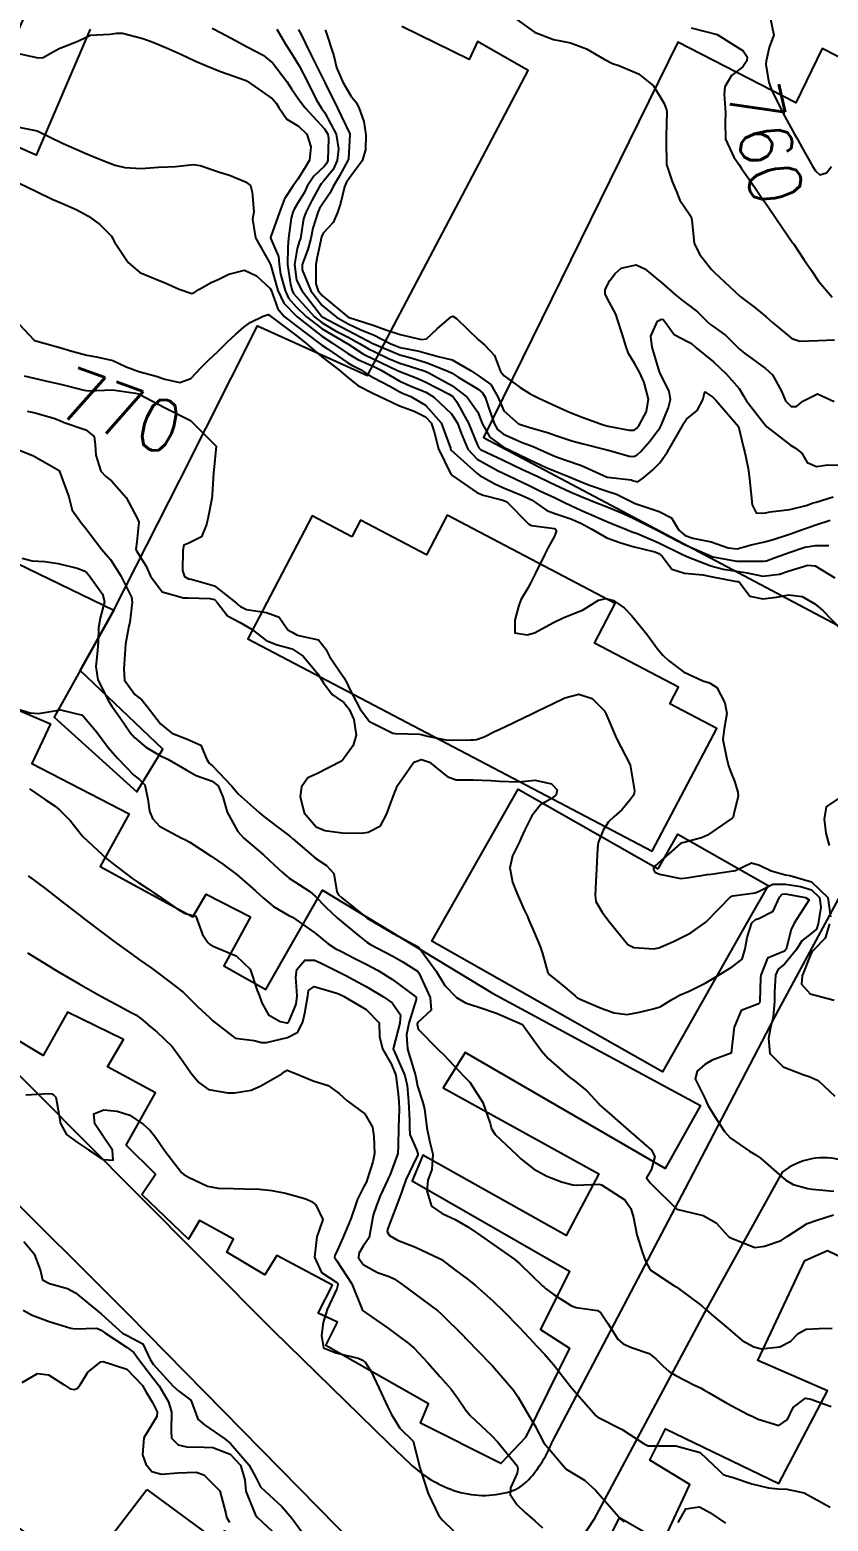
# Model space of a CAD drawing. Header units: metres. Extents: x 307586 to 320046, y 7427249 to 7434250.
# Drawn here: x 317005.7 to 317066.9, y 7432069.8 to 7432184 of the extents above; entities that cross this region are included whole.
import ezdxf
from ezdxf.enums import TextEntityAlignment as Align

# ---------------------------------------------------------------- set-up
doc = ezdxf.new("R2010")
doc.units = ezdxf.units.M
doc.header["$MEASUREMENT"] = 0
for name, color, linetype in [('Cotas', 45, 'Continuous'), ('Curvas de Nivel 1m', 11, 'Continuous'), ('Curvas de Nivel 5m', 15, 'Continuous'), ('Edificações', 30, 'Continuous'), ('Vias Primárias', 230, 'Continuous')]:
    doc.layers.add(name, color=color, linetype=linetype)
doc.styles.add('Style-STANDARD', font='STANDARD.shx')

msp = doc.modelspace()

# ---------------------------------------------------------------- linework, layer by layer
at = {"layer": 'Curvas de Nivel 1m', "flags": 128}
for points, elevation in [([(317042.41, 7432185.29), (317044.39, 7432183.85), (317045.86, 7432183.3), (317046.39, 7432183.18), (317047.16, 7432183.04), (317048.38, 7432182.59), (317049.74, 7432181.79), (317050.37, 7432181.46), (317050.85, 7432181.29), (317052.36, 7432180.67), (317053.51, 7432179.74), (317054.33, 7432178.39), (317054.51, 7432177.91), (317054.53, 7432177.73), (317054.49, 7432175.91), (317054.49, 7432175.73), (317054.49, 7432175.54), (317054.5, 7432173.73), (317054.95, 7432172.41), (317055.26, 7432171.71), (317055.53, 7432171), (317056.24, 7432169.95), (317056.39, 7432169.7), (317056.46, 7432169.46), (317056.63, 7432167.7), (317057.05, 7432166.84), (317057.96, 7432165.68), (317058.18, 7432165.45), (317060.1, 7432163.66), (317060.13, 7432163.64), (317060.15, 7432163.62), (317061.27, 7432162.77), (317062.14, 7432162.05), (317062.63, 7432161.63), (317064.12, 7432160.39), (317064.72, 7432160.2), (317066.12, 7432160.25), (317067.39, 7432160.3)], 761), ([(317062.42, 7432185.11), (317062.73, 7432183.63), (317062.64, 7432183.38), (317062.38, 7432182.69), (317062.15, 7432181.63), (317062.12, 7432181.38), (317062.36, 7432180.03), (317062.49, 7432179.63), (317062.59, 7432179.38), (317063.46, 7432177.62), (317064.31, 7432176.03), (317064.47, 7432175.78), (317064.58, 7432175.61), (317064.9, 7432175), (317065.71, 7432173.59), (317065.92, 7432173.24), (317066.27, 7432172.93), (317066.77, 7432173.07), (317067.15, 7432173.57)], 759), ([(317004.37, 7432182.33), (317006.37, 7432181.88), (317006.75, 7432181.91), (317007.42, 7432182.29), (317008.03, 7432182.63), (317008.38, 7432182.76), (317009.46, 7432183.2), (317010.39, 7432183.63), (317011.85, 7432183.7), (317012.39, 7432183.77), (317012.83, 7432183.78), (317014.38, 7432183.38), (317015.24, 7432183.06), (317016.38, 7432182.59), (317017.3, 7432182.17), (317018.37, 7432181.67), (317019.21, 7432181.3), (317020.35, 7432180.85), (317022.3, 7432180.15), (317022.34, 7432180.14), (317022.39, 7432180.11), (317024.33, 7432178.74), (317024.64, 7432178.4), (317024.81, 7432178.08), (317025.43, 7432177.19), (317026.31, 7432176.65), (317026.96, 7432176.05), (317027.26, 7432175.07), (317027.15, 7432174.05), (317026.83, 7432173.49), (317026.26, 7432172.59), (317025.89, 7432172.07), (317025.23, 7432171.08), (317024.87, 7432170.08), (317024.2, 7432168.21), (317024.17, 7432168.13), (317024.17, 7432168.09), (317024.2, 7432168.03), (317024.77, 7432166.66), (317024.83, 7432166.08), (317024.94, 7432165.31), (317025.29, 7432164.07), (317025.56, 7432163.48), (317026.14, 7432162.81), (317026.93, 7432162.05), (317028.12, 7432161.12), (317030.05, 7432160.02), (317030.1, 7432159.99), (317031.3, 7432159.2), (317032.09, 7432158.8), (317033.86, 7432157.97), (317034.08, 7432157.87), (317035.45, 7432157.32), (317036.07, 7432157.05), (317037.87, 7432156.12), (317038.06, 7432156.01), (317038.17, 7432155.92), (317038.42, 7432155.56), (317039.34, 7432153.91), (317040.02, 7432152.23), (317040.13, 7432152.01), (317040.27, 7432151.9), (317042, 7432151.07), (317043.47, 7432150.37), (317043.99, 7432150.13), (317044.59, 7432149.84), (317045.54, 7432149.39), (317045.98, 7432149.18), (317047.12, 7432148.66), (317047.97, 7432148.3), (317049.23, 7432147.79), (317049.96, 7432147.49), (317051.19, 7432146.99), (317051.95, 7432146.64), (317053.75, 7432145.73), (317053.94, 7432145.64), (317054.12, 7432145.54), (317055.93, 7432144.6), (317057.84, 7432143.76), (317057.91, 7432143.73), (317058.07, 7432143.68), (317059.91, 7432143.34), (317061.61, 7432143.34), (317061.91, 7432143.34), (317062.17, 7432143.37), (317062.85, 7432143.62), (317063.63, 7432143.9), (317063.92, 7432144.01), (317065.1, 7432144.42), (317065.93, 7432144.55), (317066.94, 7432144.55)], 766), ([(317024.66, 7432184.09), (317025.3, 7432182.99), (317025.88, 7432182.07), (317026.36, 7432181.28), (317027, 7432180.05), (317027.68, 7432178.7), (317028.07, 7432178.04), (317028.32, 7432177.67), (317029.21, 7432176.03), (317029.39, 7432174.92), (317029.27, 7432174.03), (317028.96, 7432173.34), (317028.26, 7432172.46), (317028.06, 7432172.24), (317027.92, 7432172.04), (317027.33, 7432170.95), (317026.87, 7432170.05), (317026.71, 7432169.56), (317026.46, 7432168.06), (317026.4, 7432167.86), (317026.2, 7432167.29), (317026, 7432166.06), (317026.16, 7432164.86), (317026.56, 7432164.06), (317028.07, 7432162.1), (317028.13, 7432162.04), (317030.12, 7432161.01), (317032.07, 7432159.99), (317032.09, 7432159.98), (317032.14, 7432159.96), (317034.09, 7432159.15), (317035.02, 7432158.88), (317036.09, 7432158.56), (317037.7, 7432157.92), (317038.08, 7432157.73), (317038.56, 7432157.43), (317040.07, 7432156.51), (317040.41, 7432156.24), (317040.61, 7432155.89), (317040.89, 7432155.05), (317041.3, 7432153.88), (317041.56, 7432153.41), (317042.02, 7432153.07), (317043.44, 7432152.43), (317044.02, 7432152.23), (317044.3, 7432152.13), (317044.91, 7432151.84), (317046.01, 7432151.35), (317046.72, 7432151.1), (317048, 7432150.67), (317049.96, 7432149.78), (317049.98, 7432149.77), (317051.8, 7432149.56), (317051.99, 7432149.5), (317052.32, 7432149.42), (317052.78, 7432149.74), (317053.44, 7432150.3), (317054, 7432150.86), (317054.6, 7432151.72), (317055.36, 7432153.04), (317055.73, 7432153.7), (317055.83, 7432153.9), (317056.04, 7432154.22), (317056.86, 7432154.88), (317057.29, 7432155.69), (317057.46, 7432156.3), (317058.07, 7432155.91), (317058.29, 7432155.68), (317060.03, 7432153.66), (317060.4, 7432152.04), (317060.52, 7432151.65), (317060.78, 7432150.43), (317060.87, 7432149.65), (317060.97, 7432148.65), (317061.08, 7432147.64), (317061.37, 7432147.05), (317061.96, 7432147.02), (317062.46, 7432147.12), (317063.96, 7432147.29), (317065.2, 7432147.59), (317065.75, 7432147.8), (317065.97, 7432147.86), (317067.27, 7432148.27)], 764), ([(317026.31, 7432184.06), (317026.34, 7432184.01), (317026.39, 7432183.92), (317027.32, 7432182.05), (317028.29, 7432180.1), (317028.32, 7432180.04), (317028.34, 7432179.99), (317029.31, 7432178.03), (317030.25, 7432176.08), (317030.25, 7432176.02), (317030.14, 7432174.16), (317030.1, 7432174.02), (317029.45, 7432172.84), (317028.98, 7432172.03), (317028.73, 7432171.55), (317028.23, 7432170.8), (317027.93, 7432170.34), (317027.79, 7432170.04), (317027.41, 7432168.85), (317027.25, 7432168.05), (317027.03, 7432167.21), (317026.59, 7432166.06), (317026.59, 7432165.64), (317027.27, 7432164.05), (317028.14, 7432162.91), (317029.23, 7432162.03), (317030.13, 7432161.51), (317031.03, 7432161.09), (317032.11, 7432160.64), (317033.39, 7432159.98), (317034.1, 7432159.7), (317035.56, 7432159.41), (317036.1, 7432159.27), (317037.01, 7432159.02), (317038.09, 7432158.75), (317039.54, 7432157.91), (317040.08, 7432157.57), (317041.04, 7432156.86), (317041.61, 7432155.88), (317042.05, 7432154.86), (317043.18, 7432153.86), (317044.03, 7432153.57), (317045.39, 7432153.19), (317046.02, 7432152.96), (317047.26, 7432152.56), (317048.02, 7432152.36), (317049.94, 7432151.86), (317050.01, 7432151.84), (317050.06, 7432151.83), (317050.24, 7432151.78), (317051.64, 7432151.38), (317052.01, 7432151.36), (317052.27, 7432151.48), (317052.55, 7432151.74), (317053.24, 7432152.52), (317054.03, 7432153.58), (317054.11, 7432153.73), (317054.66, 7432155.12), (317054.81, 7432155.72), (317054.71, 7432156.36), (317054.08, 7432157.6), (317054.02, 7432157.73), (317053.98, 7432157.84), (317053.41, 7432159.74), (317053.3, 7432160.56), (317053.82, 7432161.73), (317054.13, 7432161.88), (317054.25, 7432161.85), (317054.35, 7432161.73), (317055.09, 7432160.69), (317056.12, 7432160.17), (317056.42, 7432160), (317056.79, 7432159.69), (317058.1, 7432158.6), (317059.1, 7432157.67), (317060.07, 7432156.56), (317060.41, 7432156), (317060.61, 7432155.65), (317062.04, 7432153.8), (317062.2, 7432153.63), (317064.02, 7432152.21), (317064.4, 7432151.99), (317064.88, 7432151.6), (317065.3, 7432150.89), (317066, 7432150.59), (317066.87, 7432150.71), (317068, 7432150.68)], 763), ([(317028.37, 7432184.04), (317028.39, 7432183.97), (317029.01, 7432182.03), (317029.23, 7432181.16), (317029.7, 7432180.03), (317030.33, 7432178.98), (317030.75, 7432178.44), (317030.97, 7432178.01), (317031.33, 7432177.02), (317031.48, 7432176), (317031.46, 7432174.83), (317031.19, 7432174.01), (317030.26, 7432172.73), (317029.97, 7432172.31), (317029.85, 7432172.02), (317029.54, 7432170.72), (317029.31, 7432170.03), (317028.97, 7432169.28), (317028.21, 7432168.45), (317028.07, 7432168.17), (317028.04, 7432168.04), (317027.73, 7432166.5), (317027.64, 7432166.05), (317027.63, 7432164.57), (317027.83, 7432164.04), (317028.15, 7432163.65), (317030.12, 7432162.02), (317032.12, 7432161.38), (317033.08, 7432161.02), (317034.11, 7432160.69), (317035.73, 7432160.32), (317036.11, 7432160.36), (317036.94, 7432161.12), (317037.86, 7432161.92), (317038, 7432162.06), (317038.13, 7432162.09), (317038.41, 7432161.92), (317040.11, 7432160.28), (317040.6, 7432159.89), (317041.32, 7432159.1), (317041.8, 7432157.87), (317041.91, 7432157.7), (317042.08, 7432157.52), (317043.3, 7432156.63), (317044.07, 7432156.15), (317044.26, 7432156.04), (317044.68, 7432155.84), (317046.05, 7432155.2), (317047.12, 7432154.73), (317048.04, 7432154.36), (317049.65, 7432153.78), (317050.03, 7432153.68), (317051.65, 7432153.38), (317052.03, 7432153.37), (317052.25, 7432153.52), (317052.42, 7432153.75), (317052.98, 7432154.81), (317053.13, 7432155.74), (317052.79, 7432157.03), (317052.48, 7432157.75), (317052.09, 7432158.45), (317051.6, 7432159.25), (317051.42, 7432159.76), (317051.11, 7432160.76), (317050.77, 7432161.77), (317050.62, 7432162.25), (317050.15, 7432163.15), (317049.81, 7432163.78), (317049.8, 7432164.14), (317050.17, 7432164.84), (317050.57, 7432165.38), (317051.05, 7432165.77), (317052.19, 7432166.03), (317052.86, 7432165.74), (317054.17, 7432164.63), (317055.23, 7432163.71), (317055.73, 7432163.29), (317056.15, 7432162.99), (317056.89, 7432162.44), (317057.65, 7432161.68), (317057.9, 7432161.45), (317058.13, 7432161.28), (317059.07, 7432160.62), (317060.03, 7432159.66), (317060.11, 7432159.58), (317060.49, 7432159.27), (317062.09, 7432158.09), (317062.63, 7432157.62), (317063.32, 7432156.37), (317063.64, 7432155.61), (317064.06, 7432155.18), (317064.47, 7432155.19), (317064.96, 7432155.6), (317066.07, 7432156.15), (317067.35, 7432155.57)], 762), ([(317004.62, 7432176.64), (317006.3, 7432176.3), (317008.29, 7432175.34), (317009.96, 7432174.58), (317010.28, 7432174.45), (317010.75, 7432174.25), (317011.86, 7432173.82), (317012.27, 7432173.68), (317013.01, 7432173.48), (317014.27, 7432173.42), (317015.59, 7432173.52), (317016.27, 7432173.53), (317016.89, 7432173.56), (317018.27, 7432173.73), (317018.77, 7432173.65), (317020.26, 7432173.14), (317021.02, 7432172.89), (317022.26, 7432172.39), (317022.64, 7432172.11), (317022.76, 7432171.59), (317022.9, 7432170.1), (317022.8, 7432169.52), (317023.01, 7432168.1), (317024.12, 7432166.15), (317024.17, 7432166.09), (317024.18, 7432166.05), (317024.74, 7432164.08), (317025.18, 7432163.11), (317026.13, 7432162.13), (317026.22, 7432162.06), (317028.11, 7432160.57), (317028.91, 7432160.03), (317030.1, 7432159.25), (317030.87, 7432158.78), (317032.09, 7432158.24), (317032.61, 7432157.98), (317034.07, 7432157.13), (317034.87, 7432156.76), (317036.07, 7432156.28), (317036.66, 7432155.93), (317038.04, 7432154.61), (317038.5, 7432153.92), (317038.79, 7432153.15), (317039.28, 7432151.91), (317040, 7432151.16), (317041.62, 7432150.25), (317041.99, 7432150.07), (317042.42, 7432149.87), (317043.98, 7432149.13), (317044.85, 7432148.71), (317045.97, 7432148.18), (317046.75, 7432147.81), (317047.96, 7432147.25), (317048.94, 7432146.8), (317049.95, 7432146.37), (317050.37, 7432146.2), (317051.45, 7432145.76), (317051.94, 7432145.57), (317052.22, 7432145.47), (317053.93, 7432144.75), (317055.79, 7432143.83), (317055.91, 7432143.77), (317056.06, 7432143.7), (317057.91, 7432142.99), (317058.85, 7432142.73), (317059.9, 7432142.57), (317060.7, 7432142.44), (317061.9, 7432142.19), (317063.18, 7432142.34), (317063.9, 7432142.6), (317065.34, 7432143.02), (317065.91, 7432142.98), (317067.4, 7432142.06)], 767), ([(317004.87, 7432172.32), (317006.24, 7432171.64), (317007.45, 7432171.07), (317008.23, 7432170.73), (317009.29, 7432170.27), (317010.22, 7432169.77), (317011.09, 7432169.12), (317011.98, 7432168.23), (317012.07, 7432168.1), (317012.2, 7432167.82), (317013.26, 7432166.22), (317014.17, 7432165.46), (317015.46, 7432164.9), (317016.16, 7432164.63), (317017.16, 7432164.17), (317018.15, 7432163.84), (317018.38, 7432163.93), (317018.69, 7432164.15), (317019.63, 7432164.67), (317020.16, 7432164.91), (317020.98, 7432165.32), (317022.18, 7432165.62), (317023.09, 7432165.18), (317024.15, 7432164.23), (317024.21, 7432164.09), (317024.72, 7432162.66), (317025.22, 7432162.07), (317026.12, 7432161.4), (317027.91, 7432160.04), (317028.1, 7432159.89), (317028.54, 7432159.59), (317030.09, 7432158.52), (317030.41, 7432158.34), (317031.06, 7432158.01), (317031.68, 7432157.6), (317032.08, 7432157.37), (317033.3, 7432156.75), (317034.07, 7432156.31), (317034.29, 7432156.2), (317034.91, 7432155.96), (317036.05, 7432155.29), (317037.25, 7432153.93), (317037.95, 7432151.99), (317037.97, 7432151.92), (317038.01, 7432151.85), (317038.72, 7432151.19), (317039.99, 7432150.07), (317040.21, 7432149.9), (317041.35, 7432149.25), (317041.97, 7432148.99), (317043.45, 7432148.37), (317043.97, 7432148.13), (317044.16, 7432148.04), (317044.48, 7432147.84), (317045.35, 7432147.22), (317045.95, 7432146.99), (317047.18, 7432146.58), (317047.95, 7432146.24), (317048.78, 7432145.79), (317049.93, 7432145.13), (317050.94, 7432144.76), (317051.92, 7432144.47), (317053.61, 7432144.04), (317053.92, 7432143.92), (317054.17, 7432143.73), (317054.91, 7432142.72), (317055.9, 7432142.43), (317057.29, 7432142.3), (317057.9, 7432142.17), (317059.74, 7432141.81), (317059.89, 7432141.79), (317060.01, 7432141.77), (317060.16, 7432141.66), (317060.89, 7432140.65), (317061.88, 7432140.44), (317062.93, 7432140.57), (317063.88, 7432140.76), (317064.91, 7432140.62), (317065.88, 7432140.08), (317066.5, 7432139.57), (317067.85, 7432138.15)], 768), ([(317004.13, 7432162.33), (317006.03, 7432160.3), (317006.06, 7432160.26), (317006.1, 7432160.24), (317006.18, 7432160.22), (317008.1, 7432159.69), (317008.95, 7432159.42), (317010.09, 7432159.11), (317010.84, 7432159), (317012.09, 7432158.71), (317013.1, 7432158.22), (317014.08, 7432157.86), (317015.4, 7432157.51), (317016.07, 7432157.27), (317017.23, 7432157.01), (317018.07, 7432157.34), (317018.47, 7432157.76), (317018.82, 7432158.15), (317019.46, 7432158.78), (317020.1, 7432159.38), (317020.88, 7432160.13), (317021.51, 7432160.72), (317022.12, 7432161.27), (317022.61, 7432161.62), (317023.61, 7432162.1), (317024, 7432162.22), (317024.13, 7432162.16), (317024.16, 7432162.12), (317024.18, 7432162.09), (317026.11, 7432160.66), (317026.86, 7432160.05), (317028.09, 7432159), (317029.39, 7432158.03), (317030.08, 7432157.44), (317030.86, 7432156.79), (317032.06, 7432156.17), (317032.45, 7432155.99), (317034.05, 7432155.23), (317035.17, 7432154.83), (317036.04, 7432154.4), (317036.48, 7432153.94), (317036.71, 7432153.25), (317037.04, 7432151.93), (317037.98, 7432150), (317038.06, 7432149.92), (317039.97, 7432148.6), (317040.46, 7432148.39), (317041.96, 7432148.01), (317042.27, 7432147.87), (317043.95, 7432146.2), (317044.18, 7432146.08), (317045.94, 7432145.84), (317045.99, 7432145.82), (317046.08, 7432145.68), (317045.93, 7432145.24), (317045.42, 7432144.33), (317045.16, 7432143.83), (317044.47, 7432142.41), (317044.2, 7432141.85), (317044.09, 7432141.64), (317043.88, 7432141.28), (317043.36, 7432140.37), (317043.18, 7432139.86), (317042.89, 7432138.82), (317042.9, 7432137.86), (317043.84, 7432137.7), (317044.4, 7432137.84), (317045.85, 7432138.64), (317046.64, 7432139.03), (317047.86, 7432139.5), (317048.07, 7432139.59), (317048.4, 7432139.79), (317049.31, 7432140.36), (317049.88, 7432140.47), (317050.44, 7432140.33), (317051.27, 7432139.76), (317051.86, 7432139.16), (317053, 7432137.74), (317053.83, 7432136.63), (317054.24, 7432136.13), (317054.66, 7432135.72), (317055.81, 7432134.87), (317057.3, 7432134.18), (317057.8, 7432134.01), (317058.37, 7432133.67), (317058.97, 7432132.48), (317059.13, 7432131.67), (317058.94, 7432130.49), (317058.83, 7432129.67), (317059.1, 7432128.29), (317059.26, 7432127.66), (317059.38, 7432127.31), (317059.71, 7432126.49), (317059.98, 7432125.65), (317060, 7432125.35), (317059.68, 7432123.99), (317059.61, 7432123.72), (317059.55, 7432123.65), (317057.66, 7432122.35), (317057.2, 7432122.14), (317055.65, 7432121.73), (317055.57, 7432121.7), (317053.64, 7432120), (317053.52, 7432119.84), (317053.52, 7432119.73), (317053.63, 7432119.52), (317053.98, 7432119.37), (317055.62, 7432119.03), (317056.21, 7432119.1), (317057.63, 7432119.33), (317057.94, 7432119.37), (317059.63, 7432119.61), (317059.67, 7432119.62), (317059.8, 7432119.65), (317061.03, 7432120.24), (317061.64, 7432120.06), (317062.52, 7432119.62), (317063.63, 7432119.31), (317063.97, 7432119.26), (317065.62, 7432118.77), (317066.88, 7432117.57), (317067.07, 7432116.09)], 769), ([(317005.53, 7432154.82), (317006.04, 7432154.72), (317007.57, 7432154.28), (317008.03, 7432154.1), (317008.35, 7432153.95), (317010.02, 7432153.39), (317010.66, 7432152.89), (317010.74, 7432152.25), (317010.79, 7432151.46), (317011.18, 7432150.24), (317011.55, 7432149.81), (317011.98, 7432149.49), (317013.12, 7432148.22), (317013.95, 7432146.63), (317014.07, 7432146.33), (317014.07, 7432146.21), (317014.05, 7432146.1), (317013.92, 7432144.83), (317013.86, 7432144.26), (317013.87, 7432144.21), (317013.91, 7432144.14), (317014.65, 7432142.95), (317014.98, 7432142.19), (317015.87, 7432140.98), (317017.5, 7432140.53), (317017.87, 7432140.52), (317019.53, 7432140.48), (317019.87, 7432140.39), (317020.11, 7432140.14), (317020.88, 7432139.14), (317021.85, 7432138.64), (317022.76, 7432138.1), (317023.83, 7432137.25), (317024.68, 7432136.92), (317025.83, 7432136.63), (317026.68, 7432136.05), (317027.8, 7432134.72), (317028.24, 7432134.03), (317028.89, 7432133.13), (317029.78, 7432132.51), (317030.19, 7432132.01), (317030.55, 7432131.21), (317030.73, 7432130), (317030.51, 7432129.23), (317029.72, 7432128.11), (317029.62, 7432128.01), (317027.71, 7432127.06), (317027.02, 7432126.74), (317026.54, 7432126.05), (317026.43, 7432125.31), (317026.74, 7432124.05), (317027.66, 7432122.99), (317028.33, 7432122.7), (317029.66, 7432122.53), (317031.14, 7432122.51), (317031.66, 7432122.59), (317032.59, 7432123.06), (317033.09, 7432123.98), (317033.24, 7432124.42), (317033.7, 7432125.64), (317033.8, 7432125.87), (317033.83, 7432125.97), (317033.9, 7432126.16), (317035.15, 7432127.95), (317035.73, 7432128.15), (317036.35, 7432127.93), (317037.71, 7432126.84), (317038.4, 7432126.6), (317039.71, 7432126.59), (317041.04, 7432126.55), (317041.71, 7432126.5), (317043.13, 7432126.43), (317043.71, 7432126.48), (317044.44, 7432126.57), (317045.71, 7432126.29), (317046.13, 7432125.82), (317046.06, 7432125.45), (317045.69, 7432125.15), (317044.85, 7432124.67), (317044.2, 7432123.84), (317043.66, 7432122.75), (317043.37, 7432122.14), (317043.24, 7432121.85), (317042.72, 7432120.78), (317042.5, 7432119.86), (317042.72, 7432118.75), (317043.07, 7432117.86), (317043.59, 7432116.68), (317043.85, 7432116.11), (317043.97, 7432115.84), (317044.27, 7432115.14), (317044.84, 7432113.83), (317045.02, 7432113.3), (317045.42, 7432111.82), (317045.46, 7432111.75), (317045.53, 7432111.69), (317046.25, 7432111.09), (317047.52, 7432110.05), (317047.65, 7432109.93), (317047.89, 7432109.79), (317049.5, 7432109.09), (317050.51, 7432108.75), (317051.5, 7432108.62), (317052.44, 7432108.8), (317053.5, 7432109.06), (317054.03, 7432109.2), (317054.84, 7432109.71), (317055.52, 7432110.09), (317056.24, 7432110.41), (317057.53, 7432111.03), (317058.55, 7432111.66), (317059.54, 7432112.27), (317060.32, 7432112.86), (317060.55, 7432113.64), (317060.69, 7432114.51), (317061.05, 7432115.64), (317061.32, 7432115.89), (317061.59, 7432115.97), (317062.69, 7432116.52), (317063.16, 7432117.61), (317063.38, 7432117.84), (317063.61, 7432117.85), (317065.17, 7432117.59), (317065.43, 7432117.41), (317064.29, 7432115.6), (317064.06, 7432115.12), (317063.68, 7432113.61), (317063.55, 7432113.46), (317062.24, 7432112.93), (317061.73, 7432111.63), (317061.72, 7432111.44), (317061.66, 7432109.63), (317061.63, 7432109.51), (317061.51, 7432109.41), (317060.23, 7432108.91), (317059.69, 7432107.65), (317059.67, 7432107.46), (317059.46, 7432105.65), (317058, 7432105.13), (317057.45, 7432104.78), (317056.85, 7432104.28), (317056.7, 7432103.69), (317057.42, 7432102.26), (317057.6, 7432101.86), (317057.68, 7432101.68), (317058.34, 7432100.61), (317058.95, 7432099.66), (317059.39, 7432099.16), (317060.86, 7432098.15), (317061.37, 7432097.85), (317061.68, 7432097.63), (317063.35, 7432096.19), (317063.66, 7432095.92), (317064.21, 7432095.6), (317065.34, 7432095.28), (317065.67, 7432095.24), (317067.34, 7432095.08)], 771), ([(317004.18, 7432152.15), (317006, 7432151.41), (317007.98, 7432150.28), (317008.71, 7432148.27), (317008.98, 7432147.24), (317009.68, 7432146.26), (317009.94, 7432145.95), (317011.24, 7432144.24), (317011.55, 7432143.88), (317011.91, 7432143.47), (317012.7, 7432142.22), (317013.51, 7432140.58), (317013.58, 7432140.21), (317013.4, 7432138.66), (317013.3, 7432138.22), (317013.05, 7432136.99), (317013, 7432136.22), (317012.93, 7432135.09), (317012.97, 7432134.22), (317013.78, 7432133.12), (317014.3, 7432132.72), (317014.72, 7432132.2), (317015.75, 7432130.88), (317016.62, 7432130.17), (317017.74, 7432129.74), (317018.83, 7432129.24), (317019.28, 7432128.14), (317019.46, 7432127.87), (317019.72, 7432127.67), (317021.2, 7432126.11), (317021.69, 7432125.53), (317023.29, 7432124.09), (317023.67, 7432123.79), (317024.64, 7432123.05), (317025.65, 7432122.27), (317025.89, 7432122.06), (317027.63, 7432120.57), (317028.47, 7432120.03), (317029.01, 7432119.41), (317029.26, 7432118.02), (317029.37, 7432117.79), (317029.6, 7432117.58), (317031.58, 7432115.99), (317033.57, 7432114.82), (317035.2, 7432113.95), (317035.43, 7432113.82), (317035.55, 7432113.73), (317036.85, 7432111.93), (317037.52, 7432110.84), (317038.43, 7432109.91), (317039.12, 7432109.52), (317039.5, 7432109.37), (317040.22, 7432109.16), (317041.49, 7432108.72), (317043.48, 7432107.85), (317044.31, 7432106.67), (317044.94, 7432105.83), (317045.45, 7432105.24), (317047.1, 7432103.8), (317047.43, 7432103.55), (317048.41, 7432102.77), (317049.32, 7432101.77), (317049.36, 7432101.72), (317049.41, 7432101.66), (317050.11, 7432101.06), (317051.39, 7432099.93), (317051.61, 7432099.75), (317053.37, 7432098.23), (317053.63, 7432097.73), (317053.35, 7432096.77), (317052.98, 7432096.1), (317053.26, 7432095.73), (317053.34, 7432095.64), (317055.31, 7432093.7), (317057.31, 7432093.23), (317058.31, 7432092.67), (317059.23, 7432091.65), (317059.26, 7432091.62), (317059.29, 7432091.59), (317059.43, 7432091.51), (317061.28, 7432090.77), (317062.03, 7432090.87), (317063.29, 7432091.31), (317063.75, 7432091.6), (317065.3, 7432092.6), (317066.02, 7432092.86), (317067.31, 7432093.27)], 772), ([(317005.15, 7432143.56), (317005.9, 7432143.37), (317006.87, 7432143.32), (317007.9, 7432143.15), (317009.36, 7432142.8), (317009.9, 7432142.6), (317010.09, 7432142.45), (317010.27, 7432142.25), (317011.29, 7432140.82), (317011.46, 7432140.23), (317011.12, 7432138.96), (317011, 7432138.24), (317010.96, 7432137.11), (317010.89, 7432136.24), (317010.78, 7432135.27), (317010.94, 7432134.24), (317011.78, 7432132.59), (317012.02, 7432132.23), (317012.65, 7432131.33), (317013.41, 7432130.21), (317013.74, 7432129.83), (317014.62, 7432129.08), (317015.73, 7432128.42), (317016.29, 7432128.17), (317017.71, 7432127.35), (317018.48, 7432126.92), (317019.71, 7432126.48), (317020.15, 7432126.13), (317020.52, 7432125.29), (317020.86, 7432124.12), (317021.66, 7432122.63), (317022.13, 7432122.11), (317023.63, 7432120.84), (317024.46, 7432120.08), (317025.06, 7432119.51), (317025.61, 7432119.06), (317027.18, 7432118.04), (317027.6, 7432117.68), (317028.4, 7432116.83), (317029.28, 7432116.01), (317029.58, 7432115.76), (317030.79, 7432114.77), (317031.56, 7432114.16), (317031.82, 7432113.99), (317033.54, 7432113.09), (317034.27, 7432112.68), (317035.42, 7432111.94), (317035.53, 7432111.8), (317036.4, 7432109.93), (317036.47, 7432108.95), (317035.48, 7432108.04), (317035.42, 7432107.94), (317035.41, 7432107.87), (317035.48, 7432107.49), (317037.04, 7432105.92), (317037.46, 7432105.53), (317038.97, 7432103.9), (317039.2, 7432103.67), (317039.43, 7432103.43), (317040.43, 7432101.88), (317041, 7432100.26), (317041.11, 7432099.87), (317041.38, 7432099.42), (317043.06, 7432097.85), (317043.36, 7432097.57), (317044.31, 7432096.8), (317045.35, 7432096.23), (317046.47, 7432095.81), (317047.34, 7432095.57), (317047.59, 7432095.54), (317049.34, 7432095.62), (317049.53, 7432095.57), (317051.32, 7432094.42), (317051.78, 7432093.75), (317051.99, 7432093.06), (317052.25, 7432091.74), (317052.66, 7432090.35), (317052.89, 7432089.73), (317053.26, 7432089.06), (317055.08, 7432087.87), (317055.24, 7432087.77), (317055.34, 7432087.7), (317057.23, 7432086.29), (317057.55, 7432086), (317057.93, 7432085.67), (317059.21, 7432084.59), (317060.32, 7432083.64), (317061.19, 7432083.15), (317061.79, 7432083.02), (317063.19, 7432083.17), (317064.05, 7432083.6), (317064.61, 7432084.18), (317065.21, 7432084.51), (317066.22, 7432084.56), (317067.21, 7432084.6)], 773), ([(317003.77, 7432132.33), (317005.76, 7432131.71), (317006.39, 7432131.67), (317007.77, 7432131.9), (317008.09, 7432131.95), (317009.76, 7432131.53), (317010.85, 7432130.24), (317011.73, 7432129.06), (317012.48, 7432128.22), (317013.71, 7432126.95), (317014.12, 7432126.62), (317014.54, 7432126.2), (317014.77, 7432125.11), (317014.91, 7432124.19), (317015.12, 7432123.64), (317015.66, 7432123.03), (317017.32, 7432122.16), (317017.65, 7432122), (317017.99, 7432121.81), (317019.63, 7432120.74), (317020.52, 7432120.12), (317021.62, 7432119.32), (317023.02, 7432118.1), (317023.6, 7432117.54), (317024.41, 7432116.89), (317025.58, 7432116.2), (317025.85, 7432116.06), (317027.57, 7432114.88), (317028.6, 7432114.02), (317029.18, 7432113.65), (317029.55, 7432113.46), (317030.64, 7432112.9), (317031.54, 7432112.44), (317032.41, 7432111.98), (317033.52, 7432111.29), (317035.32, 7432109.94), (317035.33, 7432109.77), (317034.77, 7432107.95), (317034.58, 7432107.06), (317034.66, 7432105.95), (317035.19, 7432104.19), (317035.28, 7432103.94), (317035.31, 7432103.82), (317035.42, 7432103.12), (317035.82, 7432101.94), (317035.96, 7432101.38), (317036.15, 7432099.93), (317036.35, 7432098.95), (317036.6, 7432097.93), (317036.53, 7432096.75), (317036.23, 7432095.93), (317036.14, 7432095.12), (317036.51, 7432093.93), (317037.31, 7432093.38), (317038.31, 7432092.91), (317039.3, 7432092.35), (317040.01, 7432091.88), (317041.28, 7432090.98), (317042.88, 7432089.85), (317043.27, 7432089.53), (317045.04, 7432087.82), (317045.14, 7432087.72), (317045.24, 7432087.63), (317045.9, 7432087.15), (317047.23, 7432086.29), (317047.6, 7432086.17), (317049.22, 7432085.95), (317049.49, 7432085.77), (317050.05, 7432084.92), (317050.79, 7432083.75), (317051.19, 7432083.38), (317051.82, 7432083.11), (317053.18, 7432082.64), (317053.7, 7432082.25), (317054.23, 7432081.71), (317054.72, 7432081.26), (317055.17, 7432080.98), (317056.6, 7432080.25), (317057.16, 7432079.99), (317057.36, 7432079.88), (317057.73, 7432079.67), (317059.14, 7432078.86), (317060.78, 7432077.98), (317061.13, 7432077.82), (317061.53, 7432077.63), (317063.12, 7432077.14), (317063.77, 7432077.6), (317064.21, 7432078.52), (317065.15, 7432079.22), (317065.57, 7432079.15), (317067.14, 7432078.6)], 774), ([(317067.7, 7432125.16), (317066.75, 7432124.51), (317066.59, 7432123.57), (317066.73, 7432122.5), (317066.98, 7432121.57)], 768), ([(317005.61, 7432119.24), (317006.89, 7432118.29), (317007.6, 7432117.73), (317008.4, 7432117.08), (317009.5, 7432116.25), (317009.58, 7432116.19), (317009.8, 7432116.02), (317011.56, 7432114.69), (317012.2, 7432114.22), (317013.54, 7432113.24), (317014.14, 7432112.81), (317015.02, 7432112.19), (317015.53, 7432111.82), (317016.92, 7432110.75), (317017.5, 7432110.29), (317017.65, 7432110.16), (317018.58, 7432109.23), (317019.49, 7432108.38), (317019.74, 7432108.13), (317021.47, 7432106.81), (317022.93, 7432106.63), (317023.47, 7432106.47), (317023.85, 7432106.47), (317025.47, 7432106.85), (317026.27, 7432107.26), (317026.64, 7432108.05), (317026.81, 7432108.73), (317027.02, 7432110.04), (317027.09, 7432110.46), (317027.51, 7432110.77), (317029.26, 7432110.26), (317029.5, 7432110.14), (317029.76, 7432110.01), (317031.49, 7432109), (317032.5, 7432107.98), (317032.53, 7432106.92), (317032.76, 7432105.98), (317033.45, 7432104.78), (317033.78, 7432103.96), (317033.96, 7432102.51), (317033.99, 7432101.96), (317034.02, 7432101.35), (317033.97, 7432099.96), (317033.96, 7432098.55), (317033.92, 7432097.96), (317033.35, 7432096.36), (317033.22, 7432096.1), (317033.15, 7432095.97), (317032.58, 7432094.72), (317032.29, 7432093.98), (317032.04, 7432093.25), (317031.8, 7432091.98), (317031.74, 7432091.53), (317031.28, 7432090.88), (317030.94, 7432090.32), (317030.92, 7432089.99), (317031.26, 7432089.48), (317032.37, 7432088.86), (317033.25, 7432088.56), (317033.65, 7432088.37), (317034.24, 7432087.96), (317034.81, 7432087.52), (317035.24, 7432087.21), (317036.99, 7432085.92), (317037.22, 7432085.72), (317039.05, 7432083.89), (317039.12, 7432083.82), (317039.19, 7432083.74), (317041.03, 7432081.87), (317041.17, 7432081.71), (317042.78, 7432079.85), (317043.14, 7432079.3), (317043.99, 7432077.84), (317044.43, 7432077.14), (317045.1, 7432075.82), (317046.83, 7432073.8), (317047.07, 7432073.64), (317048.22, 7432072.94), (317049.06, 7432072.19), (317049.43, 7432071.77), (317051.03, 7432069.93), (317051.27, 7432069.75)], 776), ([(317067, 7432115.57), (317066.68, 7432114.45), (317065.81, 7432113.58), (317065.67, 7432113.46), (317065.55, 7432113.19), (317064.91, 7432111.59), (317064.86, 7432110.93), (317065.52, 7432110.19), (317067.36, 7432109.71)], 769), ([(317005.54, 7432113.35), (317007.26, 7432112.28), (317007.53, 7432112.11), (317007.92, 7432111.88), (317009.51, 7432110.96), (317010.77, 7432110.24), (317011.5, 7432109.83), (317012.31, 7432109.41), (317013.49, 7432108.78), (317013.86, 7432108.58), (317014.37, 7432108.2), (317014.97, 7432107.68), (317015.47, 7432107.3), (317016.63, 7432106.17), (317017.45, 7432105.05), (317018.06, 7432104.15), (317018.68, 7432103.4), (317019.42, 7432102.88), (317020.91, 7432102.62), (317021.42, 7432102.62), (317022.69, 7432102.82), (317023.42, 7432103.14), (317025.05, 7432104.07), (317025.26, 7432104.24), (317025.44, 7432104.36), (317026.22, 7432104.05), (317027.43, 7432103.53), (317028.59, 7432103.19), (317029.42, 7432102.56), (317030.05, 7432102), (317031.4, 7432101.01), (317031.99, 7432099.98), (317032.09, 7432099.27), (317032.14, 7432097.98), (317032.01, 7432097.33), (317031.58, 7432095.99), (317031.52, 7432095.81), (317031.33, 7432095.43), (317030.83, 7432094.48), (317030.67, 7432094), (317030.33, 7432092.97), (317029.92, 7432092), (317029.73, 7432091.56), (317029.27, 7432090.54), (317029.11, 7432090.17), (317029.08, 7432090.01), (317029.14, 7432089.89), (317029.26, 7432089.74), (317030.41, 7432088), (317031.19, 7432086.02), (317031.2, 7432085.99), (317031.22, 7432085.95), (317031.36, 7432085.85), (317033.2, 7432084.57), (317034.04, 7432083.96), (317034.7, 7432083.46), (317035.18, 7432083.05), (317036.23, 7432081.93), (317037.16, 7432080.87), (317038, 7432079.91), (317038.5, 7432079.26), (317039.13, 7432078.3), (317039.48, 7432077.89), (317041.11, 7432076.36), (317041.6, 7432075.87), (317043.08, 7432074.04), (317043.13, 7432073.85), (317043.07, 7432073.48), (317042.55, 7432072.36), (317042.53, 7432071.86), (317043.05, 7432071.08), (317043.68, 7432070.48), (317044.43, 7432069.83), (317045.02, 7432069.29)], 777), ([(317005.41, 7432102.46), (317007.14, 7432102.56), (317007.42, 7432102.53), (317007.58, 7432102.44), (317007.72, 7432102.28), (317007.8, 7432101.88), (317008.09, 7432100.27), (317008.53, 7432099.42), (317009.37, 7432098.82), (317010.23, 7432098.24), (317011.36, 7432097.51), (317012.12, 7432097.45), (317012.07, 7432098.22), (317011.37, 7432099.25), (317010.71, 7432100.24), (317010.63, 7432101), (317011.4, 7432101.32), (317012.41, 7432101.21), (317013.39, 7432100.9), (317014.45, 7432100.19), (317014.94, 7432099.74), (317015.37, 7432099.22), (317016.07, 7432098.17), (317017.35, 7432096.51), (317017.54, 7432096.35), (317017.88, 7432096.15), (317019.33, 7432095.46), (317020.15, 7432095.31), (317021.33, 7432095.3), (317022.16, 7432095.27), (317023.33, 7432095.24), (317024.26, 7432095.14), (317025.33, 7432094.92), (317026.88, 7432094.49), (317027.32, 7432094.29), (317027.65, 7432094.03), (317028.19, 7432092.91), (317027.88, 7432092.03), (317027.71, 7432091.61), (317027.55, 7432090.04), (317028.08, 7432088.86), (317029.24, 7432088.09), (317029.32, 7432088.01), (317029.34, 7432087.91), (317029.24, 7432087.61), (317028.5, 7432086.02), (317028.21, 7432085.02), (317028.07, 7432084.03), (317028.24, 7432083.08), (317029.18, 7432082.69), (317030.88, 7432082.29), (317031.17, 7432082.17), (317031.41, 7432081.99), (317031.88, 7432081.27), (317032.5, 7432079.98), (317033.13, 7432078.6), (317033.34, 7432078.19), (317033.45, 7432077.97), (317034.09, 7432076.93), (317035.1, 7432075.94), (317035.6, 7432073.93), (317035.83, 7432073.17), (317036.26, 7432071.93), (317037.03, 7432070.28), (317037.31, 7432069.92), (317038.18, 7432069.07)], 778), ([(317005.28, 7432091.24), (317006.06, 7432090.29), (317006.55, 7432088.98), (317006.7, 7432088.29), (317007.24, 7432088.01), (317008.62, 7432087.64), (317009.23, 7432087.3), (317010.51, 7432086.24), (317011.21, 7432085.67), (317012.84, 7432084.21), (317013.19, 7432084.02), (317014.39, 7432083.4), (317014.96, 7432082.18), (317015.17, 7432081.83), (317016.72, 7432080.16), (317017.14, 7432079.77), (317018.06, 7432079.07), (317018.43, 7432078.14), (317018.6, 7432077.62), (317019.11, 7432077.19), (317020.66, 7432076.11), (317021.1, 7432075.76), (317022.54, 7432074.1), (317023.06, 7432073.1), (317023.4, 7432072.43), (317023.79, 7432072.08), (317025.04, 7432070.94), (317025.8, 7432070.05), (317027.01, 7432068.4)], 779), ([(317005.15, 7432080.44), (317006.31, 7432081.13), (317007.15, 7432081.02), (317008.36, 7432080.26), (317008.83, 7432079.95), (317009.14, 7432079.9), (317009.38, 7432080), (317009.58, 7432080.25), (317010.17, 7432081.23), (317011.17, 7432082.01), (317011.36, 7432082.04), (317013.16, 7432081.45), (317014.35, 7432080.19), (317014.63, 7432079.68), (317015.13, 7432078.89), (317015.48, 7432078.18), (317015.47, 7432077.82), (317015.11, 7432077.25), (317014.47, 7432076.19), (317014.37, 7432074.9), (317014.61, 7432074.18), (317015.07, 7432073.62), (317015.82, 7432073.42), (317017.07, 7432073.5), (317018.48, 7432073.55), (317019.07, 7432073.37), (317020.29, 7432072.12), (317020.74, 7432070.4), (317020.81, 7432070.11), (317021.02, 7432069.74)], 781), ([(317055.41, 7432069.7), (317055.98, 7432070.76), (317057.05, 7432070.9), (317057.84, 7432070.47), (317059.03, 7432069.65)], 776)]:
    msp.add_lwpolyline(points, dxfattribs=dict(at, elevation=elevation))
at = {"layer": 'Curvas de Nivel 5m', "flags": 128}
for points, elevation in [([(317019.71, 7432184.15), (317020.39, 7432183.81), (317021.48, 7432183.22), (317022.38, 7432182.73), (317023.6, 7432182.1), (317024.36, 7432181.47), (317025.41, 7432180.07), (317025.78, 7432179.51), (317026.33, 7432178.69), (317026.82, 7432178.06), (317028.31, 7432176.45), (317028.56, 7432176.04), (317028.62, 7432175.72), (317028.57, 7432174.04), (317028.49, 7432173.82), (317028.27, 7432173.57), (317027.48, 7432172.83), (317026.99, 7432172.05), (317026.74, 7432171.56), (317026.23, 7432170.72), (317025.98, 7432170.31), (317025.89, 7432170.07), (317025.76, 7432169.61), (317025.54, 7432168.07), (317025.51, 7432167.39), (317025.48, 7432166.07), (317025.7, 7432164.52), (317025.83, 7432164.06), (317025.93, 7432163.84), (317026.15, 7432163.58), (317027.55, 7432162.05), (317028.13, 7432161.58), (317029.15, 7432160.99), (317030.11, 7432160.5), (317031, 7432160.01), (317031.69, 7432159.59), (317032.1, 7432159.39), (317033.2, 7432158.87), (317034.09, 7432158.51), (317034.5, 7432158.37), (317035.86, 7432157.94), (317036.02, 7432157.88), (317036.08, 7432157.86), (317036.24, 7432157.78), (317038.07, 7432156.8), (317039.25, 7432155.91), (317040.05, 7432154.75), (317040.38, 7432153.89), (317040.98, 7432152.84), (317042.01, 7432152.07), (317042.45, 7432151.87), (317044, 7432151.13), (317045.3, 7432150.52), (317045.99, 7432150.23), (317047.01, 7432149.81), (317047.98, 7432149.42), (317048.6, 7432149.17), (317049.97, 7432148.7), (317050.67, 7432148.47), (317051.96, 7432147.82), (317052.12, 7432147.75), (317053.96, 7432147.14), (317054.9, 7432146.66), (317055.46, 7432145.71), (317055.94, 7432145.3), (317056.53, 7432145.09), (317057.93, 7432144.81), (317059.23, 7432144.36), (317059.92, 7432144.28), (317060.99, 7432144.58), (317061.93, 7432144.79), (317062.6, 7432144.96), (317063.94, 7432145.4), (317064.09, 7432145.45), (317064.5, 7432145.6), (317065.95, 7432146.13), (317067.05, 7432146.47)], 765), ([(317056.4, 7432184.19), (317058.39, 7432183.68), (317060.38, 7432182.42), (317060.69, 7432181.97), (317060.66, 7432181.66), (317060.37, 7432181.2), (317059.5, 7432180.53), (317058.97, 7432179.67), (317058.92, 7432179.1), (317059.03, 7432177.67), (317059, 7432176.99), (317059.04, 7432175.67), (317059.68, 7432174.27), (317060.1, 7432173.66), (317060.27, 7432173.41), (317060.99, 7432172.37), (317061.49, 7432171.64), (317061.8, 7432171.19), (317062.24, 7432170.55), (317062.88, 7432169.62), (317064.2, 7432167.69), (317064.26, 7432167.61), (317065.04, 7432166.45), (317065.61, 7432165.59), (317066.17, 7432164.79), (317067.21, 7432163.57)], 760), ([(317005.29, 7432157.53), (317006.07, 7432157.35), (317007.27, 7432157.08), (317008.07, 7432156.9), (317009.89, 7432156.44), (317010.06, 7432156.4), (317010.19, 7432156.39), (317012.07, 7432156.45), (317013.82, 7432156.21), (317014.06, 7432156.15), (317014.16, 7432156.11), (317016.05, 7432155.11), (317017.95, 7432154.16), (317018.03, 7432154.11), (317020.01, 7432152.14), (317019.82, 7432150.3), (317019.81, 7432150.14), (317019.71, 7432148.4), (317019.68, 7432148.14), (317019.39, 7432146.7), (317019.27, 7432146.15), (317018.88, 7432145.2), (317017.92, 7432144.72), (317017.52, 7432144.56), (317017.44, 7432144.16), (317017.43, 7432142.63), (317017.59, 7432142.16), (317017.89, 7432141.98), (317018.1, 7432141.95), (317019.88, 7432141.44), (317021.57, 7432140.11), (317021.72, 7432139.97), (317021.86, 7432139.87), (317022.33, 7432139.63), (317023.86, 7432139.4), (317024.84, 7432139.06), (317025.49, 7432138.07), (317025.73, 7432137.95), (317025.84, 7432137.9), (317026.22, 7432137.67), (317027.84, 7432137.31), (317028.4, 7432136.6), (317028.7, 7432136.03), (317029.8, 7432134.44), (317030.03, 7432134.01), (317030.22, 7432133.57), (317031.03, 7432132), (317031.76, 7432131.05), (317033.55, 7432130.17), (317033.75, 7432130.14), (317035.59, 7432130.1), (317035.74, 7432130.07), (317036.19, 7432129.94), (317037.74, 7432129.64), (317039.5, 7432129.66), (317039.74, 7432129.66), (317039.95, 7432129.68), (317040.53, 7432129.88), (317041.34, 7432130.28), (317041.75, 7432130.47), (317042.7, 7432130.92), (317043.77, 7432131.43), (317044.05, 7432131.57), (317044.59, 7432131.84), (317045.78, 7432132.42), (317046.72, 7432132.87), (317047.79, 7432133.14), (317048.81, 7432132.82), (317049.77, 7432131.87), (317049.81, 7432131.81), (317049.83, 7432131.77), (317049.86, 7432131.68), (317050.68, 7432129.76), (317051.72, 7432127.75), (317052.07, 7432125.75), (317052, 7432125.45), (317051.69, 7432125.03), (317051.12, 7432124.32), (317050.47, 7432123.76), (317050.06, 7432123.37), (317049.66, 7432122.74), (317049.28, 7432121.78), (317049.22, 7432121.35), (317049.15, 7432119.78), (317049.13, 7432119.28), (317049.04, 7432117.78), (317049.09, 7432117.27), (317049.59, 7432116.45), (317050.1, 7432115.76), (317051.56, 7432113.99), (317052.01, 7432113.75), (317053.55, 7432113.64), (317053.93, 7432113.72), (317055.05, 7432114.22), (317055.56, 7432114.45), (317056.38, 7432114.88), (317057.52, 7432115.68), (317057.55, 7432115.71), (317057.58, 7432115.75), (317059.43, 7432117.65), (317059.56, 7432117.7), (317059.6, 7432117.71), (317061.31, 7432117.93), (317061.61, 7432118.07), (317062.65, 7432118.59), (317063.62, 7432118.59), (317064.79, 7432118.42), (317065.61, 7432118.17), (317066.24, 7432117.57), (317066.34, 7432116.83), (317066.14, 7432115.57), (317066, 7432115.15), (317065.57, 7432114.8), (317064.89, 7432114.27), (317064.47, 7432113.6), (317063.54, 7432112.48), (317063.06, 7432112.09), (317062.87, 7432111.62), (317062.78, 7432110.36), (317062.78, 7432109.62), (317062.68, 7432108.44), (317062.47, 7432107.62), (317062.32, 7432106.77), (317062.42, 7432105.62), (317063.45, 7432104.62), (317065.04, 7432103.99), (317065.44, 7432103.88), (317066.12, 7432103.57), (317067.42, 7432102.37)], 770), ([(317005.7, 7432125.89), (317006.92, 7432125.05), (317007.68, 7432124.57), (317008.04, 7432124.27), (317008.85, 7432123.45), (317009.65, 7432122.39), (317009.78, 7432122.25), (317011.63, 7432120.55), (317012.01, 7432120.23), (317013.61, 7432119.01), (317014.09, 7432118.69), (317014.86, 7432118.19), (317015.31, 7432117.89), (317015.6, 7432117.7), (317017.03, 7432116.72), (317017.59, 7432116.37), (317017.74, 7432116.32), (317018.46, 7432116.15), (317018.95, 7432114.75), (317019.37, 7432114.13), (317019.46, 7432114.04), (317019.55, 7432113.97), (317019.84, 7432113.83), (317021.54, 7432113.11), (317022.61, 7432112.1), (317023.15, 7432110.45), (317023.29, 7432110.09), (317023.5, 7432109.51), (317024.01, 7432108.6), (317024.91, 7432108.07), (317025.39, 7432107.97), (317025.48, 7432107.98), (317025.53, 7432108.01), (317025.57, 7432108.06), (317026.14, 7432109.41), (317026.21, 7432110.05), (317026.1, 7432111.48), (317026.19, 7432112.05), (317026.81, 7432112.78), (317027.54, 7432112.77), (317028.06, 7432112.56), (317029.12, 7432112.02), (317029.53, 7432111.81), (317029.93, 7432111.6), (317031.51, 7432110.75), (317032.82, 7432109.98), (317033.5, 7432109.51), (317034.13, 7432108.6), (317034.08, 7432107.96), (317033.59, 7432106.09), (317033.58, 7432105.97), (317033.66, 7432105.76), (317034.47, 7432103.95), (317034.65, 7432103.17), (317034.74, 7432101.95), (317034.82, 7432100.52), (317034.81, 7432099.95), (317034.85, 7432099.42), (317035.37, 7432098.19), (317035.47, 7432097.94), (317035.47, 7432097.84), (317035.36, 7432097.66), (317034.54, 7432095.95), (317034.23, 7432095.05), (317033.83, 7432093.96), (317033.3, 7432092.64), (317033.13, 7432092.14), (317033.12, 7432091.97), (317033.29, 7432091.69), (317033.9, 7432091.34), (317035.28, 7432090.79), (317037.13, 7432089.92), (317037.26, 7432089.84), (317038.37, 7432089.02), (317039.25, 7432088.37), (317039.84, 7432087.88), (317041.23, 7432086.66), (317042.06, 7432085.86), (317043.21, 7432084.67), (317043.98, 7432083.84), (317044.57, 7432083.21), (317045.18, 7432082.57), (317045.85, 7432081.81), (317047.16, 7432080.13), (317047.31, 7432079.95), (317047.44, 7432079.8), (317049.12, 7432077.88), (317049.26, 7432077.77), (317051.11, 7432076.82), (317052.81, 7432075.73), (317053.1, 7432075.59), (317053.26, 7432075.57), (317055.1, 7432075.58), (317055.22, 7432075.58), (317057.09, 7432075.06), (317058.56, 7432073.66), (317058.83, 7432073.41), (317059.07, 7432073.31), (317059.55, 7432073.17), (317061.06, 7432072.66), (317062.32, 7432072.35), (317063.06, 7432072.28), (317063.72, 7432072.26), (317065.06, 7432071.99), (317065.81, 7432071.57), (317067.05, 7432070.88)], 775), ([(317005.22, 7432085.97), (317005.91, 7432085.59), (317007.21, 7432085.11), (317008.87, 7432084.58), (317009.2, 7432084.55), (317010.85, 7432084.58), (317011.2, 7432084.43), (317011.47, 7432084.23), (317013.18, 7432083.1), (317013.7, 7432082.72), (317014.09, 7432082.2), (317015.15, 7432080.79), (317015.64, 7432080.18), (317016.35, 7432078.95), (317016.59, 7432078.17), (317016.56, 7432076.71), (317016.59, 7432076.17), (317017.1, 7432075.66), (317017.75, 7432075.5), (317019.09, 7432075.49), (317019.76, 7432075.46), (317021.09, 7432074.95), (317021.88, 7432074.1), (317022.19, 7432072.97), (317022.29, 7432072.1), (317023.03, 7432070.28), (317023.17, 7432070.08), (317025.01, 7432068.39)], 780)]:
    msp.add_lwpolyline(points, dxfattribs=dict(at, elevation=elevation))
at = {"layer": 'Edificações'}
for points in [[(317010.35, 7432184.09), (317006.21, 7432174.44), (317002.15, 7432176.22)], [(317004.74, 7432143.18), (317012.17, 7432139.59), (317007.59, 7432131.4), (317013.92, 7432125.66), (317015.93, 7432128.94), (317009.58, 7432134.96), (317012.17, 7432139.59), (317017.21, 7432149.54), (317023.18, 7432161.36), (317031.6, 7432157.55), (317031.6, 7432157.55), (317031.6, 7432157.55), (317043.92, 7432180.92), (317040.03, 7432183.13), (317039.39, 7432181.76), (317034.24, 7432184.29)], [(317030.4, 7432145.21), (317027.37, 7432146.81), (317022.42, 7432137.4), (317053.42, 7432121.12), (317058.36, 7432130.53), (317054.77, 7432132.42), (317055.43, 7432133.68), (317048.99, 7432137.06), (317050.59, 7432140.1), (317037.7, 7432146.86), (317036.11, 7432143.83), (317031.06, 7432146.48), (317030.4, 7432145.21)], [(317001.16, 7432133.52), (317007.31, 7432130.89), (317005.87, 7432127.84), (317013.33, 7432123.98), (317011.13, 7432119.95), (317017.12, 7432116.69), (317018.22, 7432116.09), (317019.24, 7432117.83), (317022.63, 7432116.09), (317020.59, 7432112.35), (317023.82, 7432110.53), (317028.16, 7432118.13), (317041.19, 7432110.26), (317057.12, 7432101.65), (317054.41, 7432096.83), (317039.09, 7432105.7), (317037.39, 7432102.99), (317049.33, 7432096.42), (317046.82, 7432091.68), (317035.84, 7432097.84), (317035.02, 7432095.87), (317047.09, 7432088.96), (317044.85, 7432084.49), (317047.09, 7432083.07), (317043.7, 7432076.21), (317041.83, 7432074.23), (317035.67, 7432077.31), (317036.27, 7432078.79), (317028.4, 7432083.26), (317029.29, 7432085.06), (317027.82, 7432085.74), (317028.91, 7432087.88), (317024.66, 7432090.15), (317023.74, 7432088.68), (317020.83, 7432090.4), (317021.34, 7432091.41), (317018.72, 7432092.85), (317017.88, 7432091.42), (317014.3, 7432094.83), (317015.35, 7432096.39), (317013.12, 7432098.62), (317015.35, 7432102.61), (317011.69, 7432104.6), (317012.91, 7432106.7), (317008.61, 7432108.8), (317006.76, 7432105.48), (317004.24, 7432106.99)], [(317053.88, 7432119.78), (317055.38, 7432122.43), (317062.3, 7432118.5), (317060.8, 7432115.86), (317054.2, 7432104.22), (317036.54, 7432114.23), (317043.14, 7432125.87), (317053.88, 7432119.78)], [(317067.66, 7432051.54), (317049.92, 7432060.72), (317052.17, 7432065.03), (317049.25, 7432066.69), (317050.91, 7432070.09), (317054.23, 7432068.17), (317056.29, 7432072.61), (317053.23, 7432074.48), (317054.43, 7432076.87), (317063.13, 7432072.69), (317066.85, 7432079.78), (317061.52, 7432082.12), (317065.1, 7432089.78), (317066.85, 7432090.53), (317070.77, 7432088.66)]]:
    msp.add_lwpolyline(points, dxfattribs=at)
for points in [[(317074.83, 7432134.61), (317081.31, 7432147.68), (317082.1, 7432147.32), (317091.17, 7432162.85), (317089.52, 7432163.78), (317096.05, 7432173.1), (317096.05, 7432175.97), (317093.83, 7432177.98), (317078.37, 7432180.87), (317072.55, 7432169.25), (317070.4, 7432170.4), (317074.42, 7432178.51), (317066.45, 7432182.6), (317064.43, 7432178.43), (317055.39, 7432183.1), (317040.5, 7432152.8)], [(317014.69, 7432072.23), (317020.1, 7432068.25), (317020.65, 7432069.07), (317023.76, 7432066.91), (317022.62, 7432065.4), (317025.65, 7432063.39), (317020.68, 7432056.76), (317020.04, 7432057.15), (317019.13, 7432055.72), (317017.02, 7432057.15), (317014.59, 7432053.97), (317011.15, 7432056.32), (317007.17, 7432051.03), (317004.62, 7432047.62), (316998.31, 7432052.33), (317001.55, 7432056.21), (316995.19, 7432061.6), (317002.5, 7432071.03), (317008.57, 7432066.56), (317004.33, 7432060.82), (317007.62, 7432058.01), (317010.41, 7432061.64), (317007.98, 7432063.45)]]:
    msp.add_lwpolyline(points, close=True, dxfattribs=at)
at = {"layer": 'Vias Primárias'}
for points in [[(317008.47, 7432192.14), (317003.47, 7432180.96), (316994.75, 7432164.03), (316990.41, 7432154.53), (316986.84, 7432146.58), (316982.56, 7432135.51, 0.250038), (316983.62, 7432126.79, 0.060483), (316988.82, 7432121), (317002.5, 7432106.37), (317013.82, 7432095), (317024.37, 7432084.42), (317033.22, 7432075.79), (317034.88, 7432074.2, 0.107427), (317038.21, 7432072.17, 0.159799), (317042.54, 7432072.09, 0.132243), (317043.94, 7432072.98, 0.095986), (317045.79, 7432075.97), (317055.97, 7432095.28), (317063.08, 7432108.96), (317073.35, 7432127.93)], [(317008.47, 7432192.14), (317003.47, 7432180.96), (316994.75, 7432164.03), (316990.41, 7432154.53), (316986.84, 7432146.58), (316982.56, 7432135.51, 0.250038), (316983.62, 7432126.79, 0.060483), (316988.82, 7432121), (317002.5, 7432106.37), (317013.82, 7432095), (317024.37, 7432084.42), (317033.22, 7432075.79), (317034.88, 7432074.2, 0.107427), (317038.21, 7432072.17, 0.159799), (317042.54, 7432072.09, 0.132243), (317043.94, 7432072.98, 0.095986), (317045.79, 7432075.97), (317055.97, 7432095.28), (317063.08, 7432108.96), (317073.35, 7432127.93)], [(317068.07, 7432097.41, 0.248031), (317063.38, 7432096.54), (317057.42, 7432085.78), (317048.94, 7432069.93), (317038.18, 7432053.51), (317027.74, 7432038.72), (317016.6, 7432024, 0.402716), (317017.04, 7432020.24, 0.058652), (317021.18, 7432017.59), (317033, 7432011.27), (317046.83, 7432004.26), (317066.76, 7431993.78, 0.013168), (317076.01, 7431989.23, -0.003983)], [(317068.07, 7432097.41, 0.248031), (317063.38, 7432096.54), (317057.42, 7432085.78), (317048.94, 7432069.93), (317038.18, 7432053.51), (317027.74, 7432038.72), (317016.6, 7432024, 0.402716), (317017.04, 7432020.24, 0.058652), (317021.18, 7432017.59), (317033, 7432011.27), (317046.83, 7432004.26), (317066.76, 7431993.78, 0.013168), (317076.01, 7431989.23, -0.003983)]]:
    msp.add_lwpolyline(points, format="xyb", dxfattribs=at)
at = {"layer": 'Vias Primárias', "elevation": 788.55}
msp.add_lwpolyline([(317009.64, 7432022.9), (317027.67, 7432047.89), (317033.61, 7432056.28, 0.055934), (317035.17, 7432059.11, 0.165516), (317035.35, 7432061.92, 0.119784), (317033.72, 7432064.89), (317029.31, 7432069.35), (317013.27, 7432085.67), (317002.76, 7432096.11), (316989.58, 7432109.4), (316982.09, 7432117, 0.107037), (316980.31, 7432118.16, 0.217594), (316973.97, 7432117.76, 0.10561), (316971.62, 7432115.78), (316967.53, 7432107.23), (316959.57, 7432090.98), (316952.1, 7432075.26), (316949.68, 7432070.08), (316948.3, 7432066.82, 0.292746), (316949.02, 7432062.58, 0.06727), (316955.29, 7432057.33), (316960.78, 7432052.73)], format="xyb", dxfattribs=at)
msp.add_lwpolyline([(317009.64, 7432022.9), (317027.67, 7432047.89), (317033.61, 7432056.28, 0.055934), (317035.17, 7432059.11, 0.165516), (317035.35, 7432061.92, 0.119784), (317033.72, 7432064.89), (317029.31, 7432069.35), (317013.27, 7432085.67), (317002.76, 7432096.11), (316989.58, 7432109.4), (316982.09, 7432117, 0.107037), (316980.31, 7432118.16, 0.217594), (316973.97, 7432117.76, 0.10561), (316971.62, 7432115.78), (316967.53, 7432107.23), (316959.57, 7432090.98), (316952.1, 7432075.26), (316949.68, 7432070.08), (316948.3, 7432066.82, 0.292746), (316949.02, 7432062.58, 0.06727), (316955.29, 7432057.33), (316960.78, 7432052.73)], format="xyb", dxfattribs=at)

# ---------------------------------------------------------------- texts
at = {"layer": 'Cotas', "style": 'Style-STANDARD'}
for s, rotation, p in [('760', 283.1302, (317062.12, 7432175.3, 760)), ('770', 339.8966, (317012.71, 7432154.83, 770))]:
    msp.add_text(s, height=4, rotation=rotation, dxfattribs=at).set_placement(p, align=Align.MIDDLE_CENTER)

doc.saveas('drawing.dxf')
